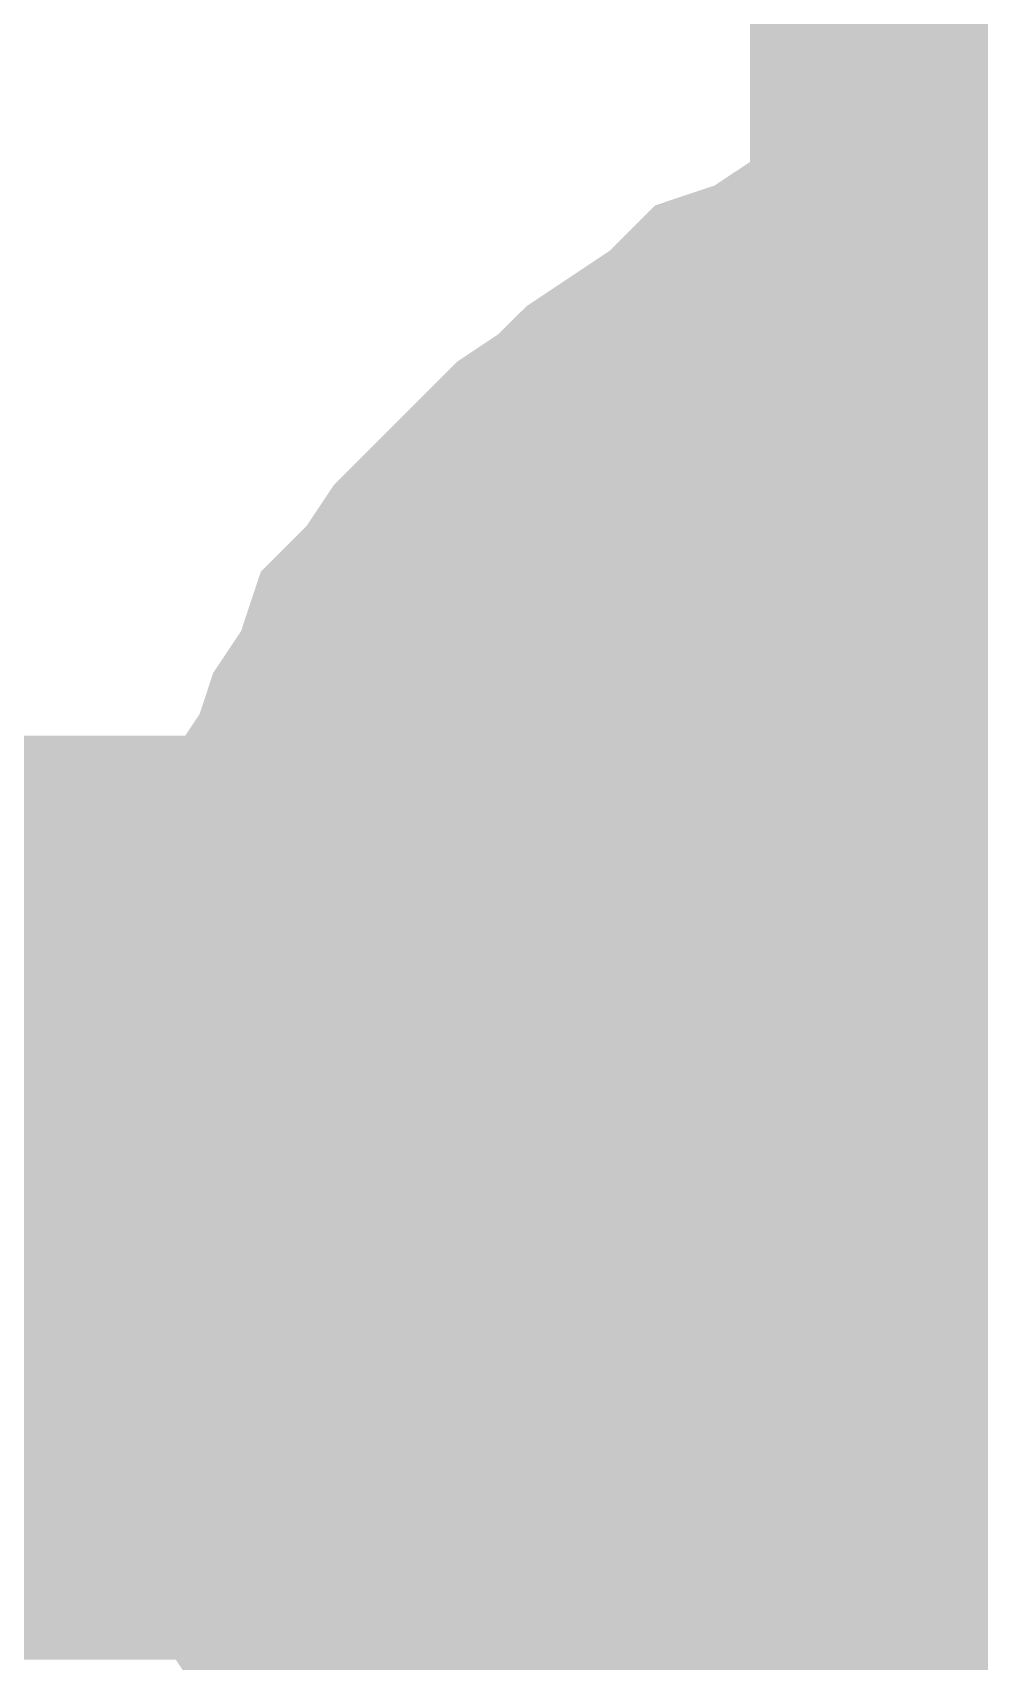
# Model space of a CAD drawing. Header units: inches. Extents: x 0 to 841, y 0 to 594.
# Drawn here: x 361.558 to 362.325, y 552.12 to 553.44 of the extents above; entities that cross this region are included whole.
import ezdxf

# ---------------------------------------------------------------- set-up
doc = ezdxf.new("R2010")
doc.units = ezdxf.units.IN
doc.layers.add('Sheet', color=255, linetype='Continuous')

msp = doc.modelspace()

# ---------------------------------------------------------------- linework, layer by layer
at = {"layer": 'Sheet'}
for points in [[(362.5139, 552.4955, 0.7493, 0.7493, 0), (362.5139, 554.9997, 0.7493, 0.7493, 0)], [(361.7504, 552.4955, 0.2997, 0.2997, 0), (361.7504, 552.5292, 0.2997, 0.2997, 0), (361.7504, 552.5741, 0.2997, 0.2997, 0), (361.7616, 552.6078, 0.2997, 0.2997, 0), (361.7616, 552.6527, 0.2997, 0.2997, 0), (361.7728, 552.6864, 0.2997, 0.2997, 0), (361.7841, 552.7201, 0.2997, 0.2997, 0), (361.7953, 552.7537, 0.2997, 0.2997, 0), (361.8065, 552.7874, 0.2997, 0.2997, 0), (361.829, 552.8211, 0.2997, 0.2997, 0), (361.8402, 552.8548, 0.2997, 0.2997, 0), (361.8627, 552.8885, 0.2997, 0.2997, 0), (361.8739, 552.9222, 0.2997, 0.2997, 0), (361.8963, 552.9446, 0.2997, 0.2997, 0), (361.9188, 552.9783, 0.2997, 0.2997, 0), (361.9525, 553.012, 0.2997, 0.2997, 0), (361.975, 553.0345, 0.2997, 0.2997, 0), (361.9974, 553.0569, 0.2997, 0.2997, 0), (362.0311, 553.0794, 0.2997, 0.2997, 0), (362.0536, 553.1019, 0.2997, 0.2997, 0), (362.0872, 553.1243, 0.2997, 0.2997, 0), (362.1209, 553.1468, 0.2997, 0.2997, 0), (362.1434, 553.1692, 0.2997, 0.2997, 0), (362.1771, 553.1805, 0.2997, 0.2997, 0), (362.2108, 553.2029, 0.2997, 0.2997, 0), (362.2444, 553.2142, 0.2997, 0.2997, 0), (362.2894, 553.2254, 0.2997, 0.2997, 0), (362.323, 553.2366, 0.2997, 0.2997, 0), (362.3567, 553.2478, 0.2997, 0.2997, 0), (362.4017, 553.2478, 0.2997, 0.2997, 0), (362.4353, 553.2591, 0.2997, 0.2997, 0), (362.469, 553.2591, 0.2997, 0.2997, 0), (362.5139, 553.2591, 0.2997, 0.2997, 0)], [(361.7504, 552.4955, 0.2997, 0.2997, 0), (361.7504, 552.5292, 0.2997, 0.2997, 0), (361.7504, 552.5741, 0.2997, 0.2997, 0), (361.7616, 552.6078, 0.2997, 0.2997, 0), (361.7616, 552.6527, 0.2997, 0.2997, 0), (361.7728, 552.6864, 0.2997, 0.2997, 0), (361.7841, 552.7201, 0.2997, 0.2997, 0), (361.7953, 552.7537, 0.2997, 0.2997, 0), (361.8065, 552.7874, 0.2997, 0.2997, 0), (361.829, 552.8211, 0.2997, 0.2997, 0), (361.8402, 552.8548, 0.2997, 0.2997, 0), (361.8627, 552.8885, 0.2997, 0.2997, 0), (361.8739, 552.9222, 0.2997, 0.2997, 0), (361.8963, 552.9446, 0.2997, 0.2997, 0), (361.9188, 552.9783, 0.2997, 0.2997, 0), (361.9525, 553.012, 0.2997, 0.2997, 0), (361.975, 553.0345, 0.2997, 0.2997, 0), (361.9974, 553.0569, 0.2997, 0.2997, 0), (362.0311, 553.0794, 0.2997, 0.2997, 0), (362.0536, 553.1019, 0.2997, 0.2997, 0), (362.0872, 553.1243, 0.2997, 0.2997, 0), (362.1209, 553.1468, 0.2997, 0.2997, 0), (362.1434, 553.1692, 0.2997, 0.2997, 0), (362.1771, 553.1805, 0.2997, 0.2997, 0), (362.2108, 553.2029, 0.2997, 0.2997, 0), (362.2444, 553.2142, 0.2997, 0.2997, 0), (362.2894, 553.2254, 0.2997, 0.2997, 0), (362.323, 553.2366, 0.2997, 0.2997, 0), (362.3567, 553.2478, 0.2997, 0.2997, 0), (362.4017, 553.2478, 0.2997, 0.2997, 0), (362.4353, 553.2591, 0.2997, 0.2997, 0), (362.469, 553.2591, 0.2997, 0.2997, 0), (362.5139, 553.2591, 0.2997, 0.2997, 0)], [(361.7504, 552.4955, 0.2997, 0.2997, 0), (361.7504, 552.5292, 0.2997, 0.2997, 0), (361.7504, 552.5741, 0.2997, 0.2997, 0), (361.7616, 552.6078, 0.2997, 0.2997, 0), (361.7616, 552.6527, 0.2997, 0.2997, 0), (361.7728, 552.6864, 0.2997, 0.2997, 0), (361.7841, 552.7201, 0.2997, 0.2997, 0), (361.7953, 552.7537, 0.2997, 0.2997, 0), (361.8065, 552.7874, 0.2997, 0.2997, 0), (361.829, 552.8211, 0.2997, 0.2997, 0), (361.8402, 552.8548, 0.2997, 0.2997, 0), (361.8627, 552.8885, 0.2997, 0.2997, 0), (361.8739, 552.9222, 0.2997, 0.2997, 0), (361.8963, 552.9446, 0.2997, 0.2997, 0), (361.9188, 552.9783, 0.2997, 0.2997, 0), (361.9525, 553.012, 0.2997, 0.2997, 0), (361.975, 553.0345, 0.2997, 0.2997, 0), (361.9974, 553.0569, 0.2997, 0.2997, 0), (362.0311, 553.0794, 0.2997, 0.2997, 0), (362.0536, 553.1019, 0.2997, 0.2997, 0), (362.0872, 553.1243, 0.2997, 0.2997, 0), (362.1209, 553.1468, 0.2997, 0.2997, 0), (362.1434, 553.1692, 0.2997, 0.2997, 0), (362.1771, 553.1805, 0.2997, 0.2997, 0), (362.2108, 553.2029, 0.2997, 0.2997, 0), (362.2444, 553.2142, 0.2997, 0.2997, 0), (362.2894, 553.2254, 0.2997, 0.2997, 0), (362.323, 553.2366, 0.2997, 0.2997, 0), (362.3567, 553.2478, 0.2997, 0.2997, 0), (362.4017, 553.2478, 0.2997, 0.2997, 0), (362.4353, 553.2591, 0.2997, 0.2997, 0), (362.469, 553.2591, 0.2997, 0.2997, 0), (362.5139, 553.2591, 0.2997, 0.2997, 0)], [(361.7504, 552.4955, 0.0991, 0.0991, 0), (361.7504, 552.5292, 0.0991, 0.0991, 0), (361.7504, 552.5741, 0.0991, 0.0991, 0), (361.7616, 552.6078, 0.0991, 0.0991, 0), (361.7616, 552.6527, 0.0991, 0.0991, 0), (361.7728, 552.6864, 0.0991, 0.0991, 0), (361.7841, 552.7201, 0.0991, 0.0991, 0), (361.7953, 552.7537, 0.0991, 0.0991, 0), (361.8065, 552.7874, 0.0991, 0.0991, 0), (361.829, 552.8211, 0.0991, 0.0991, 0), (361.8402, 552.8548, 0.0991, 0.0991, 0), (361.8627, 552.8885, 0.0991, 0.0991, 0), (361.8739, 552.9222, 0.0991, 0.0991, 0), (361.8963, 552.9446, 0.0991, 0.0991, 0), (361.9188, 552.9783, 0.0991, 0.0991, 0), (361.9525, 553.012, 0.0991, 0.0991, 0), (361.975, 553.0345, 0.0991, 0.0991, 0), (361.9974, 553.0569, 0.0991, 0.0991, 0), (362.0311, 553.0794, 0.0991, 0.0991, 0), (362.0536, 553.1019, 0.0991, 0.0991, 0), (362.0872, 553.1243, 0.0991, 0.0991, 0), (362.1209, 553.1468, 0.0991, 0.0991, 0), (362.1434, 553.1692, 0.0991, 0.0991, 0), (362.1771, 553.1805, 0.0991, 0.0991, 0), (362.2108, 553.2029, 0.0991, 0.0991, 0), (362.2444, 553.2142, 0.0991, 0.0991, 0), (362.2894, 553.2254, 0.0991, 0.0991, 0), (362.323, 553.2366, 0.0991, 0.0991, 0), (362.3567, 553.2478, 0.0991, 0.0991, 0), (362.4017, 553.2478, 0.0991, 0.0991, 0)], [(361.7504, 552.4955, 0.0991, 0.0991, 0), (361.7504, 552.5292, 0.0991, 0.0991, 0), (361.7504, 552.5741, 0.0991, 0.0991, 0), (361.7616, 552.6078, 0.0991, 0.0991, 0), (361.7616, 552.6527, 0.0991, 0.0991, 0), (361.7728, 552.6864, 0.0991, 0.0991, 0), (361.7841, 552.7201, 0.0991, 0.0991, 0), (361.7953, 552.7537, 0.0991, 0.0991, 0), (361.8065, 552.7874, 0.0991, 0.0991, 0), (361.829, 552.8211, 0.0991, 0.0991, 0), (361.8402, 552.8548, 0.0991, 0.0991, 0), (361.8627, 552.8885, 0.0991, 0.0991, 0), (361.8739, 552.9222, 0.0991, 0.0991, 0), (361.8963, 552.9446, 0.0991, 0.0991, 0), (361.9188, 552.9783, 0.0991, 0.0991, 0), (361.9525, 553.012, 0.0991, 0.0991, 0), (361.975, 553.0345, 0.0991, 0.0991, 0), (361.9974, 553.0569, 0.0991, 0.0991, 0), (362.0311, 553.0794, 0.0991, 0.0991, 0), (362.0536, 553.1019, 0.0991, 0.0991, 0), (362.0872, 553.1243, 0.0991, 0.0991, 0), (362.1209, 553.1468, 0.0991, 0.0991, 0), (362.1434, 553.1692, 0.0991, 0.0991, 0), (362.1771, 553.1805, 0.0991, 0.0991, 0), (362.2108, 553.2029, 0.0991, 0.0991, 0), (362.2444, 553.2142, 0.0991, 0.0991, 0), (362.2894, 553.2254, 0.0991, 0.0991, 0), (362.323, 553.2366, 0.0991, 0.0991, 0), (362.3567, 553.2478, 0.0991, 0.0991, 0), (362.4017, 553.2478, 0.0991, 0.0991, 0)], [(361.7504, 552.4955, 0.0991, 0.0991, 0), (361.7504, 552.5292, 0.0991, 0.0991, 0), (361.7504, 552.5741, 0.0991, 0.0991, 0), (361.7616, 552.6078, 0.0991, 0.0991, 0), (361.7616, 552.6527, 0.0991, 0.0991, 0), (361.7728, 552.6864, 0.0991, 0.0991, 0), (361.7841, 552.7201, 0.0991, 0.0991, 0), (361.7953, 552.7537, 0.0991, 0.0991, 0), (361.8065, 552.7874, 0.0991, 0.0991, 0), (361.829, 552.8211, 0.0991, 0.0991, 0), (361.8402, 552.8548, 0.0991, 0.0991, 0), (361.8627, 552.8885, 0.0991, 0.0991, 0), (361.8739, 552.9222, 0.0991, 0.0991, 0), (361.8963, 552.9446, 0.0991, 0.0991, 0), (361.9188, 552.9783, 0.0991, 0.0991, 0), (361.9525, 553.012, 0.0991, 0.0991, 0), (361.975, 553.0345, 0.0991, 0.0991, 0), (361.9974, 553.0569, 0.0991, 0.0991, 0), (362.0311, 553.0794, 0.0991, 0.0991, 0), (362.0536, 553.1019, 0.0991, 0.0991, 0), (362.0872, 553.1243, 0.0991, 0.0991, 0), (362.1209, 553.1468, 0.0991, 0.0991, 0), (362.1434, 553.1692, 0.0991, 0.0991, 0), (362.1771, 553.1805, 0.0991, 0.0991, 0), (362.2108, 553.2029, 0.0991, 0.0991, 0), (362.2444, 553.2142, 0.0991, 0.0991, 0), (362.2894, 553.2254, 0.0991, 0.0991, 0), (362.323, 553.2366, 0.0991, 0.0991, 0), (362.3567, 553.2478, 0.0991, 0.0991, 0), (362.4017, 553.2478, 0.0991, 0.0991, 0)], [(361.9974, 552.4955, 0.2997, 0.2997, 0), (361.9974, 552.5179, 0.2997, 0.2997, 0), (361.9974, 552.5516, 0.2997, 0.2997, 0), (362.0086, 552.5741, 0.2997, 0.2997, 0), (362.0086, 552.5965, 0.2997, 0.2997, 0), (362.0086, 552.619, 0.2997, 0.2997, 0), (362.0199, 552.6414, 0.2997, 0.2997, 0), (362.0311, 552.6751, 0.2997, 0.2997, 0), (362.0423, 552.6976, 0.2997, 0.2997, 0), (362.0536, 552.7201, 0.2997, 0.2997, 0), (362.0648, 552.7425, 0.2997, 0.2997, 0), (362.076, 552.7537, 0.2997, 0.2997, 0), (362.0872, 552.7762, 0.2997, 0.2997, 0), (362.0985, 552.7987, 0.2997, 0.2997, 0), (362.1209, 552.8211, 0.2997, 0.2997, 0), (362.1322, 552.8324, 0.2997, 0.2997, 0), (362.1546, 552.8548, 0.2997, 0.2997, 0), (362.1658, 552.866, 0.2997, 0.2997, 0), (362.1883, 552.8885, 0.2997, 0.2997, 0), (362.2108, 552.8997, 0.2997, 0.2997, 0), (362.222, 552.911, 0.2997, 0.2997, 0), (362.2444, 552.9334, 0.2997, 0.2997, 0), (362.2669, 552.9446, 0.2997, 0.2997, 0), (362.2894, 552.9559, 0.2997, 0.2997, 0), (362.3118, 552.9559, 0.2997, 0.2997, 0), (362.3343, 552.9671, 0.2997, 0.2997, 0), (362.3567, 552.9783, 0.2997, 0.2997, 0), (362.3904, 552.9896, 0.2997, 0.2997, 0), (362.4129, 552.9896, 0.2997, 0.2997, 0), (362.4353, 552.9896, 0.2997, 0.2997, 0), (362.4578, 553.0008, 0.2997, 0.2997, 0), (362.4915, 553.0008, 0.2997, 0.2997, 0)], [(361.9974, 552.4955, 0.2997, 0.2997, 0), (361.9974, 552.5179, 0.2997, 0.2997, 0), (361.9974, 552.5516, 0.2997, 0.2997, 0), (362.0086, 552.5741, 0.2997, 0.2997, 0), (362.0086, 552.5965, 0.2997, 0.2997, 0), (362.0086, 552.619, 0.2997, 0.2997, 0), (362.0199, 552.6414, 0.2997, 0.2997, 0), (362.0311, 552.6751, 0.2997, 0.2997, 0), (362.0423, 552.6976, 0.2997, 0.2997, 0), (362.0536, 552.7201, 0.2997, 0.2997, 0), (362.0648, 552.7425, 0.2997, 0.2997, 0), (362.076, 552.7537, 0.2997, 0.2997, 0), (362.0872, 552.7762, 0.2997, 0.2997, 0), (362.0985, 552.7987, 0.2997, 0.2997, 0), (362.1209, 552.8211, 0.2997, 0.2997, 0), (362.1322, 552.8324, 0.2997, 0.2997, 0), (362.1546, 552.8548, 0.2997, 0.2997, 0), (362.1658, 552.866, 0.2997, 0.2997, 0), (362.1883, 552.8885, 0.2997, 0.2997, 0), (362.2108, 552.8997, 0.2997, 0.2997, 0), (362.222, 552.911, 0.2997, 0.2997, 0), (362.2444, 552.9334, 0.2997, 0.2997, 0), (362.2669, 552.9446, 0.2997, 0.2997, 0), (362.2894, 552.9559, 0.2997, 0.2997, 0), (362.3118, 552.9559, 0.2997, 0.2997, 0), (362.3343, 552.9671, 0.2997, 0.2997, 0), (362.3567, 552.9783, 0.2997, 0.2997, 0), (362.3904, 552.9896, 0.2997, 0.2997, 0), (362.4129, 552.9896, 0.2997, 0.2997, 0), (362.4353, 552.9896, 0.2997, 0.2997, 0), (362.4578, 553.0008, 0.2997, 0.2997, 0), (362.4915, 553.0008, 0.2997, 0.2997, 0)], [(361.9974, 552.4955, 0.2997, 0.2997, 0), (361.9974, 552.5179, 0.2997, 0.2997, 0), (361.9974, 552.5516, 0.2997, 0.2997, 0), (362.0086, 552.5741, 0.2997, 0.2997, 0), (362.0086, 552.5965, 0.2997, 0.2997, 0), (362.0086, 552.619, 0.2997, 0.2997, 0), (362.0199, 552.6414, 0.2997, 0.2997, 0), (362.0311, 552.6751, 0.2997, 0.2997, 0), (362.0423, 552.6976, 0.2997, 0.2997, 0), (362.0536, 552.7201, 0.2997, 0.2997, 0), (362.0648, 552.7425, 0.2997, 0.2997, 0), (362.076, 552.7537, 0.2997, 0.2997, 0), (362.0872, 552.7762, 0.2997, 0.2997, 0), (362.0985, 552.7987, 0.2997, 0.2997, 0), (362.1209, 552.8211, 0.2997, 0.2997, 0), (362.1322, 552.8324, 0.2997, 0.2997, 0), (362.1546, 552.8548, 0.2997, 0.2997, 0), (362.1658, 552.866, 0.2997, 0.2997, 0), (362.1883, 552.8885, 0.2997, 0.2997, 0), (362.2108, 552.8997, 0.2997, 0.2997, 0), (362.222, 552.911, 0.2997, 0.2997, 0), (362.2444, 552.9334, 0.2997, 0.2997, 0), (362.2669, 552.9446, 0.2997, 0.2997, 0), (362.2894, 552.9559, 0.2997, 0.2997, 0), (362.3118, 552.9559, 0.2997, 0.2997, 0), (362.3343, 552.9671, 0.2997, 0.2997, 0), (362.3567, 552.9783, 0.2997, 0.2997, 0), (362.3904, 552.9896, 0.2997, 0.2997, 0), (362.4129, 552.9896, 0.2997, 0.2997, 0), (362.4353, 552.9896, 0.2997, 0.2997, 0), (362.4578, 553.0008, 0.2997, 0.2997, 0), (362.4915, 553.0008, 0.2997, 0.2997, 0)], [(361.9974, 552.4955, 0.0991, 0.0991, 0), (361.9974, 552.5179, 0.0991, 0.0991, 0), (361.9974, 552.5516, 0.0991, 0.0991, 0), (362.0086, 552.5741, 0.0991, 0.0991, 0), (362.0086, 552.5965, 0.0991, 0.0991, 0), (362.0086, 552.619, 0.0991, 0.0991, 0), (362.0199, 552.6414, 0.0991, 0.0991, 0), (362.0311, 552.6751, 0.0991, 0.0991, 0), (362.0423, 552.6976, 0.0991, 0.0991, 0), (362.0536, 552.7201, 0.0991, 0.0991, 0), (362.0648, 552.7425, 0.0991, 0.0991, 0), (362.076, 552.7537, 0.0991, 0.0991, 0), (362.0872, 552.7762, 0.0991, 0.0991, 0), (362.0985, 552.7987, 0.0991, 0.0991, 0), (362.1209, 552.8211, 0.0991, 0.0991, 0), (362.1322, 552.8324, 0.0991, 0.0991, 0), (362.1546, 552.8548, 0.0991, 0.0991, 0), (362.1658, 552.866, 0.0991, 0.0991, 0), (362.1883, 552.8885, 0.0991, 0.0991, 0), (362.2108, 552.8997, 0.0991, 0.0991, 0), (362.222, 552.911, 0.0991, 0.0991, 0), (362.2444, 552.9334, 0.0991, 0.0991, 0), (362.2669, 552.9446, 0.0991, 0.0991, 0), (362.2894, 552.9559, 0.0991, 0.0991, 0), (362.3118, 552.9559, 0.0991, 0.0991, 0), (362.3343, 552.9671, 0.0991, 0.0991, 0), (362.3567, 552.9783, 0.0991, 0.0991, 0), (362.3904, 552.9896, 0.0991, 0.0991, 0)], [(361.9974, 552.4955, 0.0991, 0.0991, 0), (361.9974, 552.5179, 0.0991, 0.0991, 0), (361.9974, 552.5516, 0.0991, 0.0991, 0), (362.0086, 552.5741, 0.0991, 0.0991, 0), (362.0086, 552.5965, 0.0991, 0.0991, 0), (362.0086, 552.619, 0.0991, 0.0991, 0), (362.0199, 552.6414, 0.0991, 0.0991, 0), (362.0311, 552.6751, 0.0991, 0.0991, 0), (362.0423, 552.6976, 0.0991, 0.0991, 0), (362.0536, 552.7201, 0.0991, 0.0991, 0), (362.0648, 552.7425, 0.0991, 0.0991, 0), (362.076, 552.7537, 0.0991, 0.0991, 0), (362.0872, 552.7762, 0.0991, 0.0991, 0), (362.0985, 552.7987, 0.0991, 0.0991, 0), (362.1209, 552.8211, 0.0991, 0.0991, 0), (362.1322, 552.8324, 0.0991, 0.0991, 0), (362.1546, 552.8548, 0.0991, 0.0991, 0), (362.1658, 552.866, 0.0991, 0.0991, 0), (362.1883, 552.8885, 0.0991, 0.0991, 0), (362.2108, 552.8997, 0.0991, 0.0991, 0), (362.222, 552.911, 0.0991, 0.0991, 0), (362.2444, 552.9334, 0.0991, 0.0991, 0), (362.2669, 552.9446, 0.0991, 0.0991, 0), (362.2894, 552.9559, 0.0991, 0.0991, 0), (362.3118, 552.9559, 0.0991, 0.0991, 0), (362.3343, 552.9671, 0.0991, 0.0991, 0), (362.3567, 552.9783, 0.0991, 0.0991, 0), (362.3904, 552.9896, 0.0991, 0.0991, 0)], [(361.9974, 552.4955, 0.0991, 0.0991, 0), (361.9974, 552.5179, 0.0991, 0.0991, 0), (361.9974, 552.5516, 0.0991, 0.0991, 0), (362.0086, 552.5741, 0.0991, 0.0991, 0), (362.0086, 552.5965, 0.0991, 0.0991, 0), (362.0086, 552.619, 0.0991, 0.0991, 0), (362.0199, 552.6414, 0.0991, 0.0991, 0), (362.0311, 552.6751, 0.0991, 0.0991, 0), (362.0423, 552.6976, 0.0991, 0.0991, 0), (362.0536, 552.7201, 0.0991, 0.0991, 0), (362.0648, 552.7425, 0.0991, 0.0991, 0), (362.076, 552.7537, 0.0991, 0.0991, 0), (362.0872, 552.7762, 0.0991, 0.0991, 0), (362.0985, 552.7987, 0.0991, 0.0991, 0), (362.1209, 552.8211, 0.0991, 0.0991, 0), (362.1322, 552.8324, 0.0991, 0.0991, 0), (362.1546, 552.8548, 0.0991, 0.0991, 0), (362.1658, 552.866, 0.0991, 0.0991, 0), (362.1883, 552.8885, 0.0991, 0.0991, 0), (362.2108, 552.8997, 0.0991, 0.0991, 0), (362.222, 552.911, 0.0991, 0.0991, 0), (362.2444, 552.9334, 0.0991, 0.0991, 0), (362.2669, 552.9446, 0.0991, 0.0991, 0), (362.2894, 552.9559, 0.0991, 0.0991, 0), (362.3118, 552.9559, 0.0991, 0.0991, 0), (362.3343, 552.9671, 0.0991, 0.0991, 0), (362.3567, 552.9783, 0.0991, 0.0991, 0), (362.3904, 552.9896, 0.0991, 0.0991, 0)], [(345.0193, 552.4955, 0.7493, 0.7493, 0), (362.5139, 552.4955, 0.7493, 0.7493, 0), (380.0086, 552.4955, 0.7493, 0.7493, 0)], [(362.5139, 549.9913, 0.7493, 0.7493, 0), (362.5139, 552.4955, 0.7493, 0.7493, 0)], [(361.975, 551.9564, 0.2997, 0.2997, 0), (361.9525, 551.9789, 0.2997, 0.2997, 0), (361.9188, 552.0126, 0.2997, 0.2997, 0), (361.8963, 552.0351, 0.2997, 0.2997, 0), (361.8739, 552.0687, 0.2997, 0.2997, 0), (361.8627, 552.1024, 0.2997, 0.2997, 0), (361.8402, 552.1249, 0.2997, 0.2997, 0), (361.829, 552.1586, 0.2997, 0.2997, 0), (361.8065, 552.1923, 0.2997, 0.2997, 0), (361.7953, 552.226, 0.2997, 0.2997, 0), (361.7841, 552.2709, 0.2997, 0.2997, 0), (361.7728, 552.3046, 0.2997, 0.2997, 0), (361.7616, 552.3382, 0.2997, 0.2997, 0), (361.7616, 552.3832, 0.2997, 0.2997, 0), (361.7504, 552.4169, 0.2997, 0.2997, 0), (361.7504, 552.4505, 0.2997, 0.2997, 0), (361.7504, 552.4955, 0.2997, 0.2997, 0)], [(361.7504, 552.4955, 0.2997, 0.2997, 0), (361.7504, 552.4955, 0.2997, 0.2997, 0)], [(361.975, 551.9564, 0.2997, 0.2997, 0), (361.9525, 551.9789, 0.2997, 0.2997, 0), (361.9188, 552.0126, 0.2997, 0.2997, 0), (361.8963, 552.0351, 0.2997, 0.2997, 0), (361.8739, 552.0687, 0.2997, 0.2997, 0), (361.8627, 552.1024, 0.2997, 0.2997, 0), (361.8402, 552.1249, 0.2997, 0.2997, 0), (361.829, 552.1586, 0.2997, 0.2997, 0), (361.8065, 552.1923, 0.2997, 0.2997, 0), (361.7953, 552.226, 0.2997, 0.2997, 0), (361.7841, 552.2709, 0.2997, 0.2997, 0), (361.7728, 552.3046, 0.2997, 0.2997, 0), (361.7616, 552.3382, 0.2997, 0.2997, 0), (361.7616, 552.3832, 0.2997, 0.2997, 0), (361.7504, 552.4169, 0.2997, 0.2997, 0), (361.7504, 552.4505, 0.2997, 0.2997, 0), (361.7504, 552.4955, 0.2997, 0.2997, 0)], [(361.7504, 552.4955, 0.2997, 0.2997, 0), (361.7504, 552.4955, 0.2997, 0.2997, 0)], [(361.975, 551.9564, 0.2997, 0.2997, 0), (361.9525, 551.9789, 0.2997, 0.2997, 0), (361.9188, 552.0126, 0.2997, 0.2997, 0), (361.8963, 552.0351, 0.2997, 0.2997, 0), (361.8739, 552.0687, 0.2997, 0.2997, 0), (361.8627, 552.1024, 0.2997, 0.2997, 0), (361.8402, 552.1249, 0.2997, 0.2997, 0), (361.829, 552.1586, 0.2997, 0.2997, 0), (361.8065, 552.1923, 0.2997, 0.2997, 0), (361.7953, 552.226, 0.2997, 0.2997, 0), (361.7841, 552.2709, 0.2997, 0.2997, 0), (361.7728, 552.3046, 0.2997, 0.2997, 0), (361.7616, 552.3382, 0.2997, 0.2997, 0), (361.7616, 552.3832, 0.2997, 0.2997, 0), (361.7504, 552.4169, 0.2997, 0.2997, 0), (361.7504, 552.4505, 0.2997, 0.2997, 0), (361.7504, 552.4955, 0.2997, 0.2997, 0)], [(361.7504, 552.4955, 0.2997, 0.2997, 0), (361.7504, 552.4955, 0.2997, 0.2997, 0)], [(362.4915, 551.9901, 0.2997, 0.2997, 0), (362.4578, 551.9901, 0.2997, 0.2997, 0), (362.4353, 552.0014, 0.2997, 0.2997, 0), (362.4129, 552.0014, 0.2997, 0.2997, 0), (362.3904, 552.0014, 0.2997, 0.2997, 0), (362.3567, 552.0126, 0.2997, 0.2997, 0), (362.3343, 552.0238, 0.2997, 0.2997, 0), (362.3118, 552.0351, 0.2997, 0.2997, 0), (362.2894, 552.0351, 0.2997, 0.2997, 0), (362.2669, 552.0463, 0.2997, 0.2997, 0), (362.2444, 552.0575, 0.2997, 0.2997, 0), (362.222, 552.08, 0.2997, 0.2997, 0), (362.2108, 552.0912, 0.2997, 0.2997, 0), (362.1883, 552.1024, 0.2997, 0.2997, 0), (362.1658, 552.1249, 0.2997, 0.2997, 0), (362.1546, 552.1361, 0.2997, 0.2997, 0), (362.1322, 552.1586, 0.2997, 0.2997, 0), (362.1209, 552.1698, 0.2997, 0.2997, 0), (362.0985, 552.1923, 0.2997, 0.2997, 0), (362.0872, 552.2147, 0.2997, 0.2997, 0), (362.076, 552.2372, 0.2997, 0.2997, 0), (362.0648, 552.2484, 0.2997, 0.2997, 0), (362.0536, 552.2709, 0.2997, 0.2997, 0), (362.0423, 552.2933, 0.2997, 0.2997, 0), (362.0311, 552.3158, 0.2997, 0.2997, 0), (362.0199, 552.3495, 0.2997, 0.2997, 0), (362.0086, 552.3719, 0.2997, 0.2997, 0), (362.0086, 552.3944, 0.2997, 0.2997, 0), (362.0086, 552.4169, 0.2997, 0.2997, 0), (361.9974, 552.4393, 0.2997, 0.2997, 0), (361.9974, 552.473, 0.2997, 0.2997, 0), (361.9974, 552.4955, 0.2997, 0.2997, 0)], [(361.9974, 552.4955, 0.2997, 0.2997, 0), (361.9974, 552.4955, 0.2997, 0.2997, 0)], [(362.4915, 551.9901, 0.2997, 0.2997, 0), (362.4578, 551.9901, 0.2997, 0.2997, 0), (362.4353, 552.0014, 0.2997, 0.2997, 0), (362.4129, 552.0014, 0.2997, 0.2997, 0), (362.3904, 552.0014, 0.2997, 0.2997, 0), (362.3567, 552.0126, 0.2997, 0.2997, 0), (362.3343, 552.0238, 0.2997, 0.2997, 0), (362.3118, 552.0351, 0.2997, 0.2997, 0), (362.2894, 552.0351, 0.2997, 0.2997, 0), (362.2669, 552.0463, 0.2997, 0.2997, 0), (362.2444, 552.0575, 0.2997, 0.2997, 0), (362.222, 552.08, 0.2997, 0.2997, 0), (362.2108, 552.0912, 0.2997, 0.2997, 0), (362.1883, 552.1024, 0.2997, 0.2997, 0), (362.1658, 552.1249, 0.2997, 0.2997, 0), (362.1546, 552.1361, 0.2997, 0.2997, 0), (362.1322, 552.1586, 0.2997, 0.2997, 0), (362.1209, 552.1698, 0.2997, 0.2997, 0), (362.0985, 552.1923, 0.2997, 0.2997, 0), (362.0872, 552.2147, 0.2997, 0.2997, 0), (362.076, 552.2372, 0.2997, 0.2997, 0), (362.0648, 552.2484, 0.2997, 0.2997, 0), (362.0536, 552.2709, 0.2997, 0.2997, 0), (362.0423, 552.2933, 0.2997, 0.2997, 0), (362.0311, 552.3158, 0.2997, 0.2997, 0), (362.0199, 552.3495, 0.2997, 0.2997, 0), (362.0086, 552.3719, 0.2997, 0.2997, 0), (362.0086, 552.3944, 0.2997, 0.2997, 0), (362.0086, 552.4169, 0.2997, 0.2997, 0), (361.9974, 552.4393, 0.2997, 0.2997, 0), (361.9974, 552.473, 0.2997, 0.2997, 0), (361.9974, 552.4955, 0.2997, 0.2997, 0)], [(361.9974, 552.4955, 0.2997, 0.2997, 0), (361.9974, 552.4955, 0.2997, 0.2997, 0)], [(362.4915, 551.9901, 0.2997, 0.2997, 0), (362.4578, 551.9901, 0.2997, 0.2997, 0), (362.4353, 552.0014, 0.2997, 0.2997, 0), (362.4129, 552.0014, 0.2997, 0.2997, 0), (362.3904, 552.0014, 0.2997, 0.2997, 0), (362.3567, 552.0126, 0.2997, 0.2997, 0), (362.3343, 552.0238, 0.2997, 0.2997, 0), (362.3118, 552.0351, 0.2997, 0.2997, 0), (362.2894, 552.0351, 0.2997, 0.2997, 0), (362.2669, 552.0463, 0.2997, 0.2997, 0), (362.2444, 552.0575, 0.2997, 0.2997, 0), (362.222, 552.08, 0.2997, 0.2997, 0), (362.2108, 552.0912, 0.2997, 0.2997, 0), (362.1883, 552.1024, 0.2997, 0.2997, 0), (362.1658, 552.1249, 0.2997, 0.2997, 0), (362.1546, 552.1361, 0.2997, 0.2997, 0), (362.1322, 552.1586, 0.2997, 0.2997, 0), (362.1209, 552.1698, 0.2997, 0.2997, 0), (362.0985, 552.1923, 0.2997, 0.2997, 0), (362.0872, 552.2147, 0.2997, 0.2997, 0), (362.076, 552.2372, 0.2997, 0.2997, 0), (362.0648, 552.2484, 0.2997, 0.2997, 0), (362.0536, 552.2709, 0.2997, 0.2997, 0), (362.0423, 552.2933, 0.2997, 0.2997, 0), (362.0311, 552.3158, 0.2997, 0.2997, 0), (362.0199, 552.3495, 0.2997, 0.2997, 0), (362.0086, 552.3719, 0.2997, 0.2997, 0), (362.0086, 552.3944, 0.2997, 0.2997, 0), (362.0086, 552.4169, 0.2997, 0.2997, 0), (361.9974, 552.4393, 0.2997, 0.2997, 0), (361.9974, 552.473, 0.2997, 0.2997, 0), (361.9974, 552.4955, 0.2997, 0.2997, 0)], [(361.9974, 552.4955, 0.2997, 0.2997, 0), (361.9974, 552.4955, 0.2997, 0.2997, 0)], [(361.8739, 552.0687, 0.0991, 0.0991, 0), (361.8627, 552.1024, 0.0991, 0.0991, 0), (361.8402, 552.1249, 0.0991, 0.0991, 0), (361.829, 552.1586, 0.0991, 0.0991, 0), (361.8065, 552.1923, 0.0991, 0.0991, 0), (361.7953, 552.226, 0.0991, 0.0991, 0), (361.7841, 552.2709, 0.0991, 0.0991, 0), (361.7728, 552.3046, 0.0991, 0.0991, 0), (361.7616, 552.3382, 0.0991, 0.0991, 0), (361.7616, 552.3832, 0.0991, 0.0991, 0), (361.7504, 552.4169, 0.0991, 0.0991, 0), (361.7504, 552.4505, 0.0991, 0.0991, 0), (361.7504, 552.4955, 0.0991, 0.0991, 0)], [(361.7504, 552.4955, 0.0991, 0.0991, 0), (361.7504, 552.4955, 0.0991, 0.0991, 0)], [(361.8739, 552.0687, 0.0991, 0.0991, 0), (361.8627, 552.1024, 0.0991, 0.0991, 0), (361.8402, 552.1249, 0.0991, 0.0991, 0), (361.829, 552.1586, 0.0991, 0.0991, 0), (361.8065, 552.1923, 0.0991, 0.0991, 0), (361.7953, 552.226, 0.0991, 0.0991, 0), (361.7841, 552.2709, 0.0991, 0.0991, 0), (361.7728, 552.3046, 0.0991, 0.0991, 0), (361.7616, 552.3382, 0.0991, 0.0991, 0), (361.7616, 552.3832, 0.0991, 0.0991, 0), (361.7504, 552.4169, 0.0991, 0.0991, 0), (361.7504, 552.4505, 0.0991, 0.0991, 0), (361.7504, 552.4955, 0.0991, 0.0991, 0)], [(361.7504, 552.4955, 0.0991, 0.0991, 0), (361.7504, 552.4955, 0.0991, 0.0991, 0)], [(361.8739, 552.0687, 0.0991, 0.0991, 0), (361.8627, 552.1024, 0.0991, 0.0991, 0), (361.8402, 552.1249, 0.0991, 0.0991, 0), (361.829, 552.1586, 0.0991, 0.0991, 0), (361.8065, 552.1923, 0.0991, 0.0991, 0), (361.7953, 552.226, 0.0991, 0.0991, 0), (361.7841, 552.2709, 0.0991, 0.0991, 0), (361.7728, 552.3046, 0.0991, 0.0991, 0), (361.7616, 552.3382, 0.0991, 0.0991, 0), (361.7616, 552.3832, 0.0991, 0.0991, 0), (361.7504, 552.4169, 0.0991, 0.0991, 0), (361.7504, 552.4505, 0.0991, 0.0991, 0), (361.7504, 552.4955, 0.0991, 0.0991, 0)], [(361.7504, 552.4955, 0.0991, 0.0991, 0), (361.7504, 552.4955, 0.0991, 0.0991, 0)], [(362.2444, 552.0575, 0.0991, 0.0991, 0), (362.222, 552.08, 0.0991, 0.0991, 0), (362.2108, 552.0912, 0.0991, 0.0991, 0), (362.1883, 552.1024, 0.0991, 0.0991, 0), (362.1658, 552.1249, 0.0991, 0.0991, 0), (362.1546, 552.1361, 0.0991, 0.0991, 0), (362.1322, 552.1586, 0.0991, 0.0991, 0), (362.1209, 552.1698, 0.0991, 0.0991, 0), (362.0985, 552.1923, 0.0991, 0.0991, 0), (362.0872, 552.2147, 0.0991, 0.0991, 0), (362.076, 552.2372, 0.0991, 0.0991, 0), (362.0648, 552.2484, 0.0991, 0.0991, 0), (362.0536, 552.2709, 0.0991, 0.0991, 0), (362.0423, 552.2933, 0.0991, 0.0991, 0), (362.0311, 552.3158, 0.0991, 0.0991, 0), (362.0199, 552.3495, 0.0991, 0.0991, 0), (362.0086, 552.3719, 0.0991, 0.0991, 0), (362.0086, 552.3944, 0.0991, 0.0991, 0), (362.0086, 552.4169, 0.0991, 0.0991, 0), (361.9974, 552.4393, 0.0991, 0.0991, 0), (361.9974, 552.473, 0.0991, 0.0991, 0), (361.9974, 552.4955, 0.0991, 0.0991, 0)], [(361.9974, 552.4955, 0.0991, 0.0991, 0), (361.9974, 552.4955, 0.0991, 0.0991, 0)], [(362.2444, 552.0575, 0.0991, 0.0991, 0), (362.222, 552.08, 0.0991, 0.0991, 0), (362.2108, 552.0912, 0.0991, 0.0991, 0), (362.1883, 552.1024, 0.0991, 0.0991, 0), (362.1658, 552.1249, 0.0991, 0.0991, 0), (362.1546, 552.1361, 0.0991, 0.0991, 0), (362.1322, 552.1586, 0.0991, 0.0991, 0), (362.1209, 552.1698, 0.0991, 0.0991, 0), (362.0985, 552.1923, 0.0991, 0.0991, 0), (362.0872, 552.2147, 0.0991, 0.0991, 0), (362.076, 552.2372, 0.0991, 0.0991, 0), (362.0648, 552.2484, 0.0991, 0.0991, 0), (362.0536, 552.2709, 0.0991, 0.0991, 0), (362.0423, 552.2933, 0.0991, 0.0991, 0), (362.0311, 552.3158, 0.0991, 0.0991, 0), (362.0199, 552.3495, 0.0991, 0.0991, 0), (362.0086, 552.3719, 0.0991, 0.0991, 0), (362.0086, 552.3944, 0.0991, 0.0991, 0), (362.0086, 552.4169, 0.0991, 0.0991, 0), (361.9974, 552.4393, 0.0991, 0.0991, 0), (361.9974, 552.473, 0.0991, 0.0991, 0), (361.9974, 552.4955, 0.0991, 0.0991, 0)], [(361.9974, 552.4955, 0.0991, 0.0991, 0), (361.9974, 552.4955, 0.0991, 0.0991, 0)], [(362.2444, 552.0575, 0.0991, 0.0991, 0), (362.222, 552.08, 0.0991, 0.0991, 0), (362.2108, 552.0912, 0.0991, 0.0991, 0), (362.1883, 552.1024, 0.0991, 0.0991, 0), (362.1658, 552.1249, 0.0991, 0.0991, 0), (362.1546, 552.1361, 0.0991, 0.0991, 0), (362.1322, 552.1586, 0.0991, 0.0991, 0), (362.1209, 552.1698, 0.0991, 0.0991, 0), (362.0985, 552.1923, 0.0991, 0.0991, 0), (362.0872, 552.2147, 0.0991, 0.0991, 0), (362.076, 552.2372, 0.0991, 0.0991, 0), (362.0648, 552.2484, 0.0991, 0.0991, 0), (362.0536, 552.2709, 0.0991, 0.0991, 0), (362.0423, 552.2933, 0.0991, 0.0991, 0), (362.0311, 552.3158, 0.0991, 0.0991, 0), (362.0199, 552.3495, 0.0991, 0.0991, 0), (362.0086, 552.3719, 0.0991, 0.0991, 0), (362.0086, 552.3944, 0.0991, 0.0991, 0), (362.0086, 552.4169, 0.0991, 0.0991, 0), (361.9974, 552.4393, 0.0991, 0.0991, 0), (361.9974, 552.473, 0.0991, 0.0991, 0), (361.9974, 552.4955, 0.0991, 0.0991, 0)], [(361.9974, 552.4955, 0.0991, 0.0991, 0), (361.9974, 552.4955, 0.0991, 0.0991, 0)]]:
    msp.add_lwpolyline(points, format="xyseb", dxfattribs=at)
msp.add_lwpolyline([(362.246, 552.4999, 0.508, 0.508, 1), (362.754, 552.4999, 0.508, 0.508, 1)], format="xyseb", close=True, dxfattribs=at)

doc.saveas('drawing.dxf')
